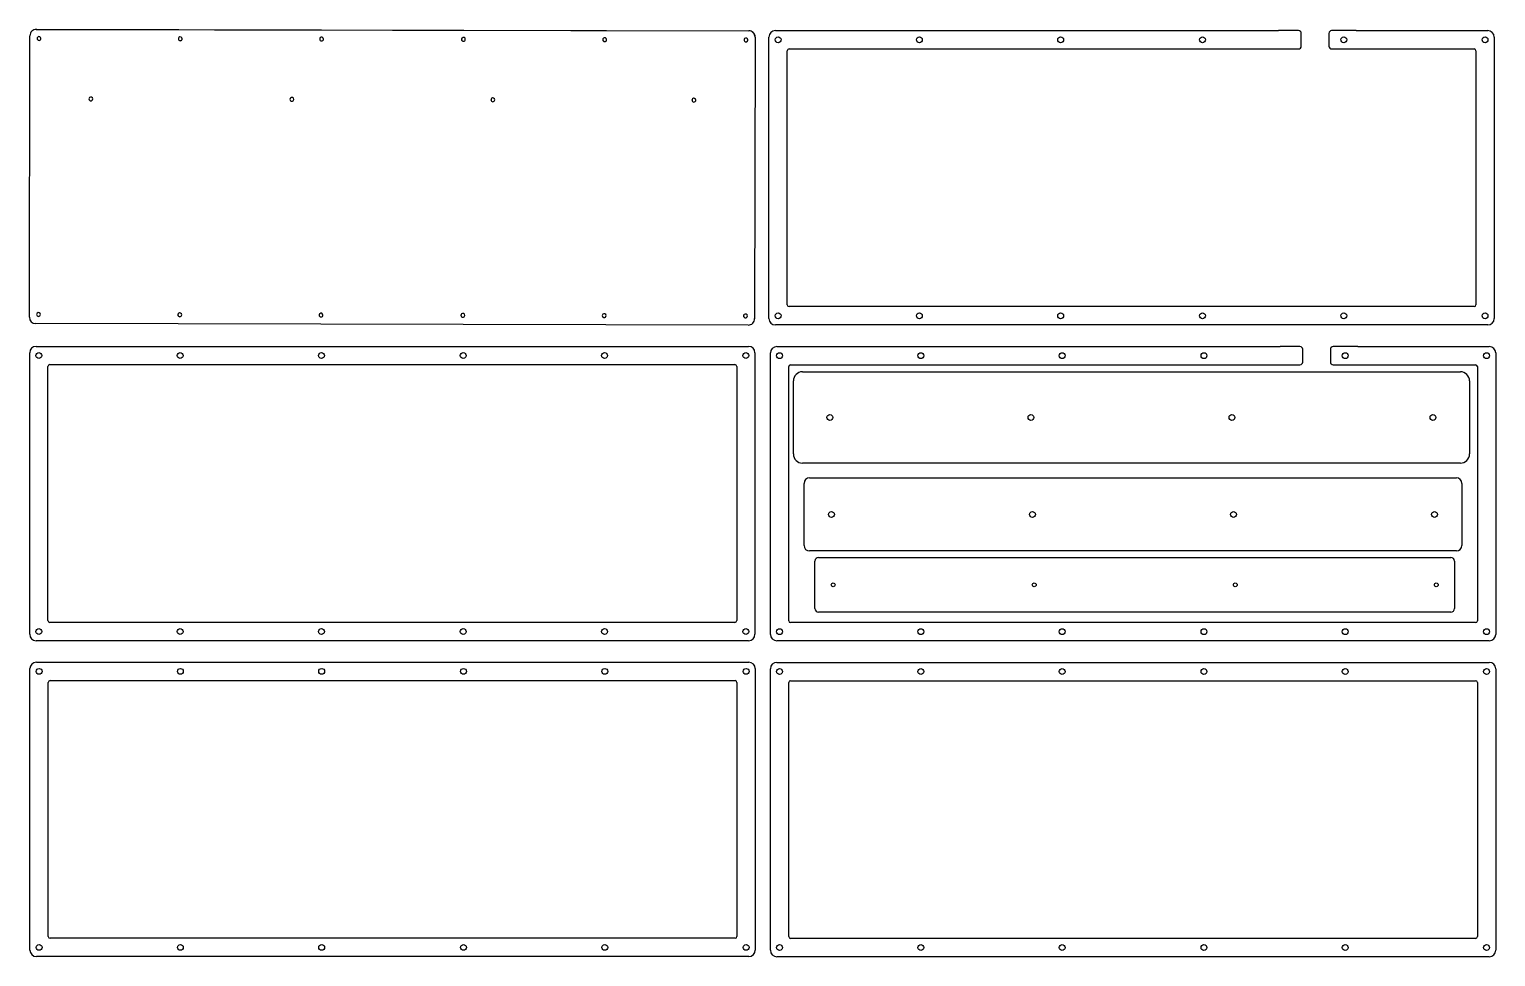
# Model space of a CAD drawing. Header units: millimetres. Extents: x 15 to 818, y 71 to 579.
import ezdxf

# ---------------------------------------------------------------- set-up
doc = ezdxf.new("R2010")
doc.units = ezdxf.units.MM
for name, color, linetype in [('View', 7, 'CONTINUOUS'), ('View001', 7, 'CONTINUOUS'), ('View002', 7, 'CONTINUOUS'), ('View003', 7, 'CONTINUOUS'), ('View004', 7, 'CONTINUOUS'), ('View005', 7, 'CONTINUOUS'), ('View006', 7, 'CONTINUOUS'), ('View007', 7, 'CONTINUOUS'), ('View008', 7, 'CONTINUOUS')]:
    doc.layers.add(name, color=color, linetype=linetype)

msp = doc.modelspace()

# ---------------------------------------------------------------- linework, layer by layer
at = {"layer": 'View'}
for p, q in [((19.1822, 578.712), (19.1611, 578.691)), ((19.1611, 578.691), (409.007, 577.892)), ((19.1822, 578.712), (409.028, 577.913)), ((409.028, 577.913), (409.007, 577.892)), ((15.346, 421.09), (15.6542, 575.198)), ((16.6843, 577.671), (16.7053, 577.692)), ((412.5, 574.385), (412.192, 420.277)), ((412.521, 574.406), (412.213, 420.297)), ((412.521, 574.406), (412.5, 574.385)), ((408.685, 416.784), (18.8389, 417.583)), ((411.162, 417.804), (411.183, 417.825)), ((412.213, 420.297), (412.192, 420.277))]:
    msp.add_line(p, q, dxfattribs=at)
for centre, major_axis, start_param, end_param in [((19.1541, 575.191), (-2.4699, 2.4799), 5.49779, 0), ((19.1752, 575.212), (-2.4699, 2.4799), 5.49779, 0), ((409, 574.392), (-2.4699, 2.4799), 3.92699, 5.49779), ((409.021, 574.413), (-2.4699, 2.4799), 3.92699, 5.49779), ((19.1541, 575.191), (-2.4699, 2.4799), 0, 0.785398), ((20.6511, 573.688), (0.741, -0.744), -3.14159, 0), ((20.6721, 573.709), (0.741, -0.744), -3.12745, -0.0141426), ((20.6511, 573.688), (0.741, -0.744), -5.49779, -3.14159), ((20.6511, 573.688), (0.741, -0.744), 0, -5.49779), ((97.961, 573.529), (0.741, -0.744), -3.14159, 0), ((97.9821, 573.55), (0.741, -0.744), -3.12745, -0.0141426), ((97.961, 573.529), (0.741, -0.744), -5.49779, -3.14159), ((97.961, 573.529), (0.741, -0.744), 0, -5.49779), ((175.271, 573.371), (0.741, -0.744), -3.14159, 0), ((175.292, 573.392), (0.741, -0.744), -3.12745, -0.0141426), ((175.271, 573.371), (0.741, -0.744), -5.49779, -3.14159), ((175.271, 573.371), (0.741, -0.744), 0, -5.49779), ((252.877, 573.212), (0.741, -0.744), -3.14159, 0), ((252.898, 573.233), (0.741, -0.744), -3.12745, -0.0141426), ((252.877, 573.212), (0.741, -0.744), -5.49779, -3.14159), ((252.877, 573.212), (0.741, -0.744), 0, -5.49779), ((330.187, 573.054), (0.741, -0.744), -3.14159, 0), ((330.208, 573.075), (0.741, -0.744), -3.12745, -0.0141426), ((330.187, 573.054), (0.741, -0.744), -5.49779, -3.14159), ((330.187, 573.054), (0.741, -0.744), 0, -5.49779), ((407.497, 572.895), (0.741, -0.744), -3.14159, 0), ((407.518, 572.916), (0.741, -0.744), -3.12745, -0.0141426), ((407.497, 572.895), (0.741, -0.744), -5.49779, -3.14159), ((407.497, 572.895), (0.741, -0.744), 0, -5.49779), ((49.0123, 540.574), (-0.741, 0.744), 0, 3.14159), ((49.0334, 540.595), (-0.741, 0.744), 0.0141426, 3.12745), ((49.0123, 540.574), (-0.741, 0.744), 3.92699, 0), ((49.0123, 540.574), (-0.741, 0.744), 3.14159, 3.92699), ((159.009, 540.349), (-0.741, 0.744), 0, 3.14159), ((159.03, 540.37), (-0.741, 0.744), 0.0141426, 3.12745), ((159.009, 540.349), (-0.741, 0.744), 3.92699, 0), ((159.009, 540.349), (-0.741, 0.744), 3.14159, 3.92699), ((269.006, 540.123), (-0.741, 0.744), 0, 3.14159), ((269.028, 540.144), (-0.741, 0.744), 0.0141426, 3.12745), ((269.006, 540.123), (-0.741, 0.744), 3.92699, 0), ((269.006, 540.123), (-0.741, 0.744), 3.14159, 3.92699), ((379.004, 539.898), (-0.741, 0.744), 0, 3.14159), ((379.025, 539.919), (-0.741, 0.744), 0.0141426, 3.12745), ((379.004, 539.898), (-0.741, 0.744), 3.92699, 0), ((379.004, 539.898), (-0.741, 0.744), 3.14159, 3.92699), ((18.8459, 421.082), (-2.4699, 2.4799), 0.785398, 2.35619), ((20.3489, 422.579), (0.741, -0.744), -3.14159, 0), ((20.3699, 422.6), (0.741, -0.744), -3.12745, -0.0141426), ((20.3489, 422.579), (0.741, -0.744), -5.49779, -3.14159), ((20.3489, 422.579), (0.741, -0.744), 0, -5.49779), ((97.6588, 422.421), (0.741, -0.744), -3.14159, 0), ((97.6799, 422.442), (0.741, -0.744), -3.12745, -0.0141426), ((97.6588, 422.421), (0.741, -0.744), -5.49779, -3.14159), ((97.6588, 422.421), (0.741, -0.744), 0, -5.49779), ((174.969, 422.263), (0.741, -0.744), -3.14159, 0), ((174.99, 422.283), (0.741, -0.744), -3.12745, -0.0141426), ((174.969, 422.263), (0.741, -0.744), -5.49779, -3.14159), ((174.969, 422.263), (0.741, -0.744), 0, -5.49779), ((252.575, 422.104), (0.741, -0.744), -3.14159, 0), ((252.596, 422.124), (0.741, -0.744), -3.12745, -0.0141426), ((252.575, 422.104), (0.741, -0.744), -5.49779, -3.14159), ((252.575, 422.104), (0.741, -0.744), 0, -5.49779), ((329.885, 421.945), (0.741, -0.744), -3.14159, 0), ((329.906, 421.966), (0.741, -0.744), -3.12745, -0.0141426), ((329.885, 421.945), (0.741, -0.744), -5.49779, -3.14159), ((329.885, 421.945), (0.741, -0.744), 0, -5.49779), ((407.195, 421.787), (0.741, -0.744), -3.14159, 0), ((407.216, 421.808), (0.741, -0.744), -3.12745, -0.0141426), ((407.195, 421.787), (0.741, -0.744), -5.49779, -3.14159), ((407.195, 421.787), (0.741, -0.744), 0, -5.49779), ((408.692, 420.284), (-2.4699, 2.4799), 2.35619, 3.14159), ((408.692, 420.284), (-2.4699, 2.4799), 3.14159, 3.92699), ((408.713, 420.305), (-2.4699, 2.4799), 3.14159, 3.92699)]:
    msp.add_ellipse(centre, major_axis=major_axis, ratio=0.999951, start_param=start_param, end_param=end_param, dxfattribs=at)
at = {"layer": 'View001'}
for p, q in [((15.5555, 247.495), (15.5555, 401.608)), ((19.0555, 405.108), (408.912, 405.108)), ((412.412, 401.608), (412.412, 247.495)), ((25.5555, 254.995), (25.5555, 394.108)), ((26.5555, 395.108), (401.412, 395.108)), ((402.412, 394.108), (402.412, 254.995)), ((401.412, 253.995), (26.5555, 253.995)), ((408.912, 243.995), (19.0555, 243.995))]:
    msp.add_line(p, q, dxfattribs=at)
for centre in [(20.5555, 400.108), (97.8675, 400.108), (175.179, 400.108), (252.788, 400.108), (330.1, 400.108), (407.412, 400.108), (20.5555, 248.995), (97.8675, 248.995), (175.179, 248.995), (252.788, 248.995), (330.1, 248.995), (407.412, 248.995)]:
    msp.add_circle(centre, 1.6, dxfattribs=at)
for centre, radius, start, end in [((19.0555, 401.608), 3.5, 90, -180), ((408.912, 401.608), 3.5, 0, 90), ((26.5555, 394.108), 1, 90, -180), ((401.412, 394.108), 1, 0, 90), ((26.5555, 254.995), 1, 180, -90), ((401.412, 254.995), 1, -90, 0), ((19.0555, 247.495), 3.5, -180, -90), ((408.912, 247.495), 3.5, -90, 0)]:
    msp.add_arc(centre, radius, start, end, dxfattribs=at)
at = {"layer": 'View002'}
for p, q in [((15.7005, 74.5592), (15.7005, 228.672)), ((19.2005, 232.172), (409.057, 232.172)), ((412.557, 228.672), (412.557, 74.5592)), ((25.7005, 82.0592), (25.7005, 221.172)), ((26.7005, 222.172), (401.557, 222.172)), ((402.557, 221.172), (402.557, 82.0592)), ((401.557, 81.0592), (26.7005, 81.0592)), ((409.057, 71.0592), (19.2005, 71.0592))]:
    msp.add_line(p, q, dxfattribs=at)
for centre in [(20.7005, 227.172), (98.0125, 227.172), (175.324, 227.172), (252.933, 227.172), (330.245, 227.172), (407.557, 227.172), (20.7005, 76.0592), (98.0125, 76.0592), (175.324, 76.0592), (252.933, 76.0592), (330.245, 76.0592), (407.557, 76.0592)]:
    msp.add_circle(centre, 1.6, dxfattribs=at)
for centre, radius, start, end in [((19.2005, 228.672), 3.5, 90, -180), ((409.057, 228.672), 3.5, 0, 90), ((26.7005, 221.172), 1, 90, 180), ((401.557, 221.172), 1, 0, 90), ((26.7005, 82.0592), 1, -180, -90), ((401.557, 82.0592), 1, -90, 0), ((19.2005, 74.5592), 3.5, -180, -90), ((409.057, 74.5592), 3.5, -90, 0)]:
    msp.add_arc(centre, radius, start, end, dxfattribs=at)
at = {"layer": 'View003'}
for p, q in [((423.572, 577.981), (698.986, 577.981)), ((709.853, 577.981), (698.986, 577.981)), ((741.433, 577.981), (727.966, 577.981)), ((741.433, 577.981), (813.428, 577.981)), ((420.072, 420.368), (420.072, 574.481)), ((711.353, 569.481), (711.353, 576.481)), ((726.466, 576.481), (726.466, 569.481)), ((816.928, 574.481), (816.928, 420.368)), ((430.072, 427.868), (430.072, 566.981)), ((431.072, 567.981), (698.986, 567.981)), ((698.986, 567.981), (709.853, 567.981)), ((727.966, 567.981), (741.433, 567.981)), ((741.433, 567.981), (805.928, 567.981)), ((806.928, 566.981), (806.928, 427.868)), ((805.928, 426.868), (431.072, 426.868)), ((813.428, 416.868), (423.572, 416.868))]:
    msp.add_line(p, q, dxfattribs=at)
for centre in [(425.072, 572.981), (502.384, 572.981), (579.696, 572.981), (657.304, 572.981), (734.616, 572.981), (811.928, 572.981), (425.072, 421.868), (502.384, 421.868), (579.696, 421.868), (657.304, 421.868), (734.616, 421.868), (811.928, 421.868)]:
    msp.add_circle(centre, 1.6, dxfattribs=at)
for centre, radius, start, end in [((423.572, 574.481), 3.5, 90, -180), ((709.853, 576.481), 1.5, 0, 90), ((727.966, 576.481), 1.5, 90, 180), ((813.428, 574.481), 3.5, 0, 90), ((431.072, 566.981), 1, 90, 180), ((709.853, 569.481), 1.5, -90, 0), ((727.966, 569.481), 1.5, -180, -90), ((805.928, 566.981), 1, 0, 90), ((431.072, 427.868), 1, 180, -90), ((805.928, 427.868), 1, -90, 0), ((423.572, 420.368), 3.5, -180, -90), ((813.428, 420.368), 3.5, -90, 0)]:
    msp.add_arc(centre, radius, start, end, dxfattribs=at)
at = {"layer": 'View004'}
for p, q in [((420.88, 247.421), (420.88, 401.534)), ((424.38, 405.034), (699.794, 405.034)), ((710.661, 405.034), (699.794, 405.034)), ((712.161, 396.534), (712.161, 403.534)), ((727.274, 403.534), (727.274, 396.534)), ((742.241, 405.034), (728.774, 405.034)), ((742.241, 405.034), (814.236, 405.034)), ((817.736, 401.534), (817.736, 247.421)), ((430.88, 254.921), (430.88, 394.034)), ((431.88, 395.034), (699.794, 395.034)), ((699.794, 395.034), (710.661, 395.034)), ((728.774, 395.034), (742.241, 395.034)), ((742.241, 395.034), (806.736, 395.034)), ((807.736, 394.034), (807.736, 254.921)), ((806.736, 253.921), (431.88, 253.921)), ((814.236, 243.921), (424.38, 243.921))]:
    msp.add_line(p, q, dxfattribs=at)
for centre in [(425.88, 400.034), (503.192, 400.034), (580.504, 400.034), (658.112, 400.034), (735.424, 400.034), (812.736, 400.034), (425.88, 248.921), (503.192, 248.921), (580.504, 248.921), (658.112, 248.921), (735.424, 248.921), (812.736, 248.921)]:
    msp.add_circle(centre, 1.6, dxfattribs=at)
for centre, radius, start, end in [((424.38, 401.534), 3.5, 90, -180), ((710.661, 403.534), 1.5, 0, 90), ((728.774, 403.534), 1.5, 90, 180), ((814.236, 401.534), 3.5, 0, 90), ((431.88, 394.034), 1, 90, 180), ((710.661, 396.534), 1.5, -90, 0), ((728.774, 396.534), 1.5, -180, -90), ((806.736, 394.034), 1, 0, 90), ((431.88, 254.921), 1, 180, -90), ((806.736, 254.921), 1, -90, 0), ((424.38, 247.421), 3.5, -180, -90), ((814.236, 247.421), 3.5, -90, 0)]:
    msp.add_arc(centre, radius, start, end, dxfattribs=at)
at = {"layer": 'View005'}
for p, q in [((420.88, 74.4744), (420.88, 228.587)), ((424.38, 232.087), (814.236, 232.087)), ((817.736, 228.587), (817.736, 74.4744)), ((430.88, 81.9744), (430.88, 221.087)), ((431.88, 222.087), (806.736, 222.087)), ((807.736, 221.087), (807.736, 81.9744)), ((806.736, 80.9744), (431.88, 80.9744)), ((814.236, 70.9744), (424.38, 70.9744))]:
    msp.add_line(p, q, dxfattribs=at)
for centre in [(425.88, 227.087), (503.192, 227.087), (580.504, 227.087), (658.112, 227.087), (735.424, 227.087), (812.736, 227.087), (425.88, 75.9744), (503.192, 75.9744), (580.504, 75.9744), (658.112, 75.9744), (735.424, 75.9744), (812.736, 75.9744)]:
    msp.add_circle(centre, 1.6, dxfattribs=at)
for centre, radius, start, end in [((424.38, 228.587), 3.5, 90, -180), ((814.236, 228.587), 3.5, 0, 90), ((431.88, 221.087), 1, 90, -180), ((806.736, 221.087), 1, 0, 90), ((431.88, 81.9744), 1, -180, -90), ((806.736, 81.9744), 1, -90, 0), ((424.38, 74.4744), 3.5, -180, -90), ((814.236, 74.4744), 3.5, -90, 0)]:
    msp.add_arc(centre, radius, start, end, dxfattribs=at)
at = {"layer": 'View006'}
for p, q in [((433.425, 346.214), (433.425, 386.214)), ((438.425, 391.214), (798.425, 391.214)), ((803.425, 386.214), (803.425, 346.214)), ((798.425, 341.214), (438.425, 341.214))]:
    msp.add_line(p, q, dxfattribs=at)
for centre in [(453.425, 366.214), (563.425, 366.214), (673.425, 366.214), (783.425, 366.214)]:
    msp.add_circle(centre, 1.6, dxfattribs=at)
for centre, start, end in [((438.425, 386.214), 90, 180), ((798.425, 386.214), 0, 90), ((438.425, 346.214), 180, -90), ((798.425, 346.214), -90, 0)]:
    msp.add_arc(centre, 5, start, end, dxfattribs=at)
at = {"layer": 'View007'}
for p, q in [((439.268, 296.12), (439.268, 330.12)), ((442.268, 333.12), (796.268, 333.12)), ((799.268, 330.12), (799.268, 296.12)), ((796.268, 293.12), (442.268, 293.12))]:
    msp.add_line(p, q, dxfattribs=at)
for centre in [(454.268, 313.12), (564.268, 313.12), (674.268, 313.12), (784.268, 313.12)]:
    msp.add_circle(centre, 1.6, dxfattribs=at)
for centre, start, end in [((442.268, 330.12), 90, 180), ((796.268, 330.12), 0, 90), ((442.268, 296.12), 180, -90), ((796.268, 296.12), -90, 0)]:
    msp.add_arc(centre, 3, start, end, dxfattribs=at)
at = {"layer": 'View008'}
for p, q in [((447.241, 289.59), (793.241, 289.59)), ((445.241, 261.59), (445.241, 287.59)), ((795.241, 287.59), (795.241, 261.59)), ((793.241, 259.59), (447.241, 259.59))]:
    msp.add_line(p, q, dxfattribs=at)
for centre in [(455.241, 274.59), (565.241, 274.59), (675.241, 274.59), (785.241, 274.59)]:
    msp.add_circle(centre, 1.05, dxfattribs=at)
for centre, start, end in [((447.241, 287.59), 90, 180), ((793.241, 287.59), 0, 90), ((447.241, 261.59), 180, -90), ((793.241, 261.59), -90, 0)]:
    msp.add_arc(centre, 2, start, end, dxfattribs=at)

doc.saveas('drawing.dxf')
